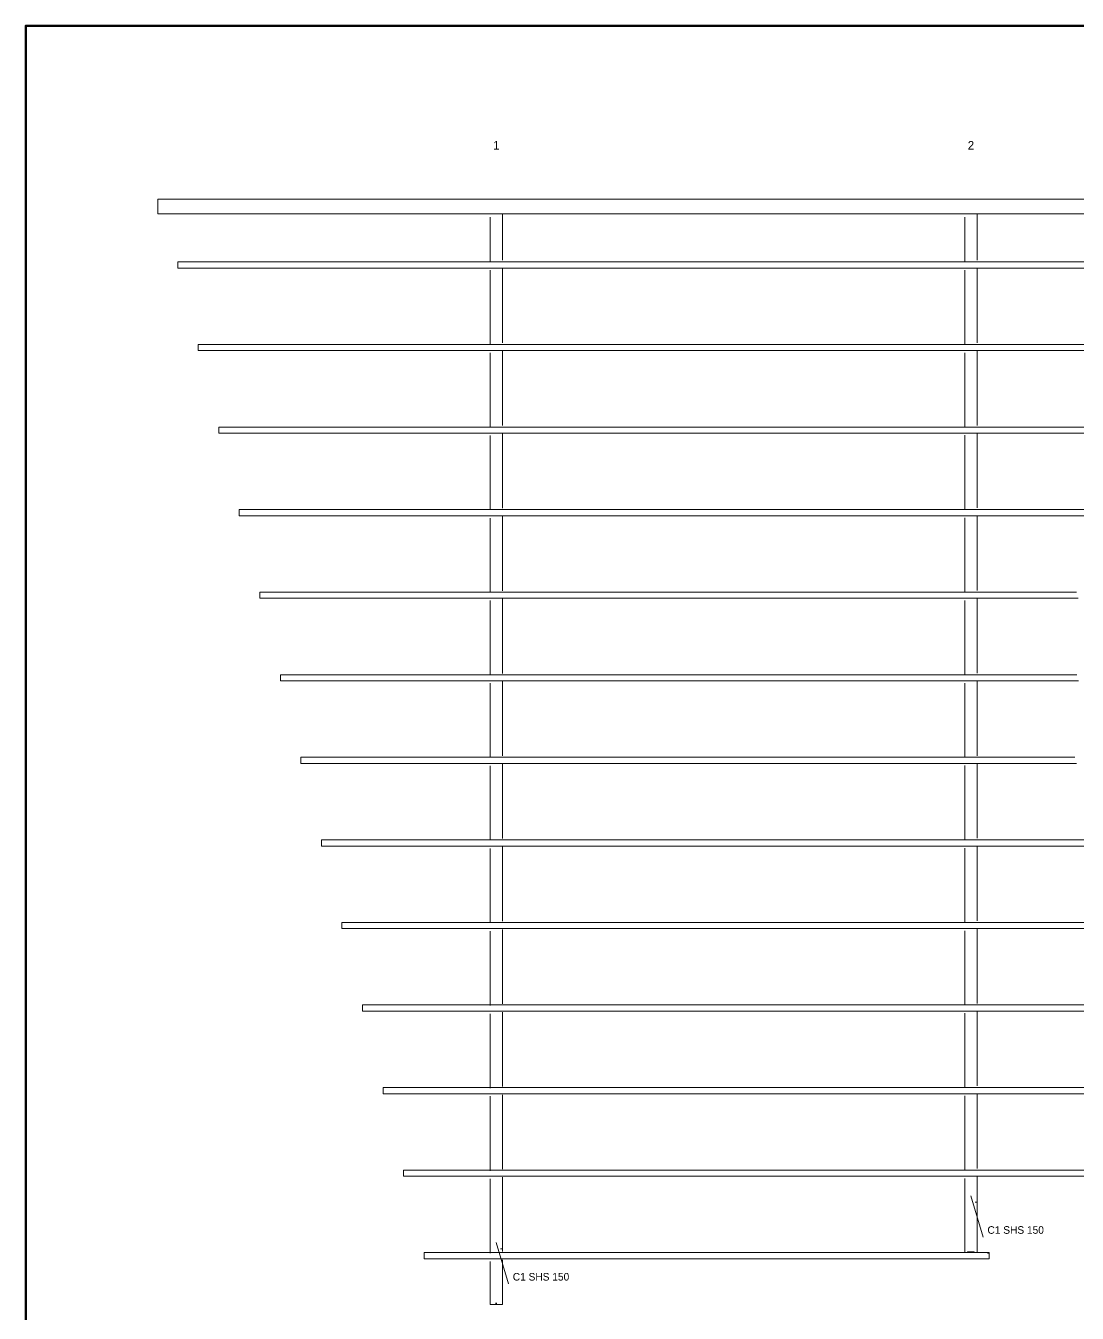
# Model space of a CAD drawing. Header units: metres. Extents: x 10 to 831, y 10 to 584.
# Drawn here: x 10 to 264.8, y 272.1 to 584 of the extents above; entities that cross this region are included whole.
import ezdxf
from ezdxf.enums import TextEntityAlignment as Align

# ---------------------------------------------------------------- set-up
doc = ezdxf.new("R2010")
doc.units = ezdxf.units.M
for name, color, linetype, lineweight in [('FRAME', 7, 'Continuous', 50), ('TXT', 7, 'Continuous', 18), ('VIS', 8, 'Continuous', 13)]:
    doc.layers.add(name, color=color, linetype=linetype, lineweight=lineweight)

msp = doc.modelspace()

# ---------------------------------------------------------------- linework, layer by layer
at = {"layer": 'FRAME'}
msp.add_lwpolyline([(10, 10), (831, 10), (831, 584), (10, 584), (10, 10)], close=True, dxfattribs=at)
at = {"layer": 'TXT'}
for p, q in [((239, 300.564), (242, 290.564)), ((124, 289.23), (127, 279.23))]:
    msp.add_line(p, q, dxfattribs=at)
at = {"layer": 'VIS'}
for p, q in [((784, 542), (42, 542)), ((42, 542), (42, 538.4)), ((42, 542), (42, 542)), ((42, 538.4), (784, 538.4)), ((122.5, 537.5994), (122.5, 526.7926)), ((125.5, 527.1928), (125.5, 538.4)), ((237.5, 537.5998), (237.5, 526.7984)), ((240.5, 527.1984), (240.5, 538.4)), ((782.872, 526.8), (46.812, 526.8)), ((46.812, 526.8), (46.812, 525.3)), ((46.812, 526.8), (46.812, 526.8)), ((46.812, 525.3), (782.872, 525.3)), ((122.5, 524.7912), (122.5, 506.7796)), ((125.5, 507.18), (125.5, 525.1914)), ((237.5, 524.798), (237.5, 506.7954)), ((240.5, 507.1956), (240.5, 525.1982)), ((781.564, 506.8), (51.788, 506.8)), ((51.788, 506.8), (51.788, 505.3)), ((51.788, 506.8), (51.788, 506.8)), ((51.788, 505.3), (781.564, 505.3)), ((122.5, 504.7784), (122.5, 486.7668)), ((125.5, 487.167), (125.5, 505.1786)), ((237.5, 504.7952), (237.5, 486.7926)), ((240.5, 487.1926), (240.5, 505.1952)), ((780.256, 486.8), (56.762, 486.8)), ((56.762, 486.8), (56.762, 485.3)), ((56.762, 486.8), (56.762, 486.8)), ((56.762, 485.3), (56.762, 486.05)), ((56.762, 485.3), (56.762, 486.05)), ((780.256, 485.3), (56.762, 485.3)), ((56.762, 485.3), (780.256, 485.3)), ((56.762, 485.3), (56.762, 485.3)), ((780.256, 485.3), (56.762, 485.3)), ((56.762, 485.3), (780.256, 485.3)), ((56.762, 485.3), (56.762, 485.3)), ((122.5, 484.7654), (122.5, 466.7538)), ((125.5, 467.1542), (125.5, 485.1658)), ((237.5, 484.7924), (237.5, 466.7898)), ((240.5, 467.1898), (240.5, 485.1924)), ((400.5536, 466.8), (61.736, 466.8)), ((61.736, 466.8), (61.736, 465.3)), ((61.736, 466.8), (61.736, 466.8)), ((61.736, 465.3), (61.736, 466.05)), ((61.736, 465.3), (61.736, 466.05)), ((400.5536, 465.3), (61.736, 465.3)), ((61.736, 465.3), (400.5536, 465.3)), ((61.736, 465.3), (61.736, 465.3)), ((400.5536, 465.3), (61.736, 465.3)), ((61.736, 465.3), (400.5536, 465.3)), ((61.736, 465.3), (61.736, 465.3)), ((122.5, 464.7526), (122.5, 446.741)), ((125.5, 447.1412), (125.5, 465.1528)), ((237.5, 464.7896), (237.5, 446.787)), ((240.5, 447.187), (240.5, 465.1896)), ((264.5504, 446.8), (66.712, 446.8)), ((66.712, 446.8), (66.712, 445.3)), ((66.712, 446.8), (66.712, 446.8)), ((66.712, 445.3), (66.712, 446.05)), ((66.712, 445.3), (66.712, 446.05)), ((264.5504, 445.3), (66.712, 445.3)), ((66.712, 445.3), (264.9508, 445.3)), ((66.712, 445.3), (66.712, 445.3)), ((264.5504, 445.3), (66.712, 445.3)), ((66.712, 445.3), (264.9508, 445.3)), ((66.712, 445.3), (66.712, 445.3)), ((122.5, 444.7398), (122.5, 426.7282)), ((125.5, 427.1284), (125.5, 445.14)), ((237.5, 444.7866), (237.5, 426.7842)), ((240.5, 427.1842), (240.5, 445.1868)), ((264.6738, 426.8), (71.686, 426.8)), ((71.686, 426.8), (71.686, 425.3)), ((71.686, 426.8), (71.686, 426.8)), ((71.686, 425.3), (71.686, 426.05)), ((71.686, 425.3), (71.686, 426.05)), ((264.6738, 425.3), (71.686, 425.3)), ((71.686, 425.3), (265.0742, 425.3)), ((71.686, 425.3), (71.686, 425.3)), ((264.6738, 425.3), (71.686, 425.3)), ((71.686, 425.3), (265.0742, 425.3)), ((71.686, 425.3), (71.686, 425.3)), ((122.5, 424.7268), (122.5, 406.7152)), ((125.5, 407.1156), (125.5, 425.127)), ((237.5, 424.7838), (237.5, 406.7812)), ((240.5, 407.1814), (240.5, 425.1838)), ((264.1344, 406.8), (76.66, 406.8)), ((76.66, 406.8), (76.66, 405.3)), ((76.66, 406.8), (76.66, 406.8)), ((76.66, 405.3), (76.66, 406.05)), ((76.66, 405.3), (76.66, 406.05)), ((264.1344, 405.3), (76.66, 405.3)), ((76.66, 405.3), (264.535, 405.3)), ((76.66, 405.3), (76.66, 405.3)), ((264.1344, 405.3), (76.66, 405.3)), ((76.66, 405.3), (264.535, 405.3)), ((76.66, 405.3), (76.66, 405.3)), ((122.5, 404.714), (122.5, 386.7024)), ((125.5, 387.1026), (125.5, 405.1142)), ((237.5, 404.781), (237.5, 386.7784)), ((240.5, 387.1784), (240.5, 405.181)), ((240.5, 387.1784), (240.5, 397.1798)), ((393.2752, 386.8), (81.634, 386.8)), ((81.634, 386.8), (81.634, 385.3)), ((81.634, 386.8), (81.634, 386.8)), ((81.634, 385.3), (81.634, 386.05)), ((81.634, 385.3), (81.634, 386.05)), ((393.2752, 385.3), (81.634, 385.3)), ((81.634, 385.3), (393.2752, 385.3)), ((81.634, 385.3), (81.634, 385.3)), ((393.2752, 385.3), (81.634, 385.3)), ((81.634, 385.3), (393.2752, 385.3)), ((81.634, 385.3), (81.634, 385.3)), ((122.5, 384.7012), (122.5, 366.6896)), ((125.5, 367.0898), (125.5, 385.1014)), ((125.5, 367.0898), (125.5, 385.1014)), ((237.5, 384.7782), (237.5, 366.7756)), ((240.5, 367.1756), (240.5, 385.1782)), ((240.5, 367.1756), (240.5, 385.1782)), ((420.6296, 366.8), (86.61, 366.8)), ((86.61, 366.8), (86.61, 365.3)), ((86.61, 366.8), (86.61, 366.8)), ((86.61, 365.3), (86.61, 366.05)), ((86.61, 365.3), (86.61, 366.05)), ((420.6296, 365.3), (86.61, 365.3)), ((86.61, 365.3), (420.6296, 365.3)), ((86.61, 365.3), (86.61, 365.3)), ((420.6296, 365.3), (86.61, 365.3)), ((86.61, 365.3), (420.6296, 365.3)), ((86.61, 365.3), (86.61, 365.3)), ((125.5, 347.0768), (125.5, 365.0884)), ((125.5, 347.0768), (125.5, 365.0884)), ((240.5, 347.1728), (240.5, 365.1754)), ((240.5, 347.1728), (240.5, 365.1754)), ((122.5, 364.6882), (122.5, 346.6766)), ((237.5, 364.7752), (237.5, 346.7728)), ((771.098, 346.8), (91.584, 346.8)), ((91.584, 346.8), (91.584, 345.3)), ((91.584, 346.8), (91.584, 346.8)), ((91.584, 345.3), (91.584, 346.05)), ((91.584, 345.3), (91.584, 346.05)), ((771.098, 345.3), (91.584, 345.3)), ((91.584, 345.3), (771.098, 345.3)), ((91.584, 345.3), (91.584, 345.3)), ((771.098, 345.3), (91.584, 345.3)), ((91.584, 345.3), (771.098, 345.3)), ((91.584, 345.3), (91.584, 345.3)), ((122.5, 344.6754), (122.5, 326.6638)), ((125.5, 327.064), (125.5, 345.0756)), ((125.5, 327.064), (125.5, 345.0756)), ((237.5, 344.7724), (237.5, 326.7698)), ((240.5, 327.17), (240.5, 345.1724)), ((240.5, 327.17), (240.5, 345.1724)), ((649.222, 326.8), (96.558, 326.8)), ((96.558, 326.8), (96.558, 325.3)), ((96.558, 326.8), (96.558, 326.8)), ((96.558, 325.3), (96.558, 326.05)), ((96.558, 325.3), (96.558, 326.05)), ((649.222, 325.3), (96.558, 325.3)), ((96.558, 325.3), (649.222, 325.3)), ((96.558, 325.3), (96.558, 325.3)), ((649.222, 325.3), (96.558, 325.3)), ((96.558, 325.3), (649.222, 325.3)), ((96.558, 325.3), (96.558, 325.3)), ((122.5, 324.6624), (122.5, 306.6508)), ((125.5, 307.0512), (125.5, 325.0628)), ((125.5, 307.0512), (125.5, 325.0628)), ((237.5, 324.7696), (237.5, 306.767)), ((240.5, 307.167), (240.5, 325.1696)), ((240.5, 307.167), (240.5, 325.1696)), ((446.318, 306.8), (101.534, 306.8)), ((101.534, 306.8), (101.534, 305.3)), ((101.534, 306.8), (101.534, 306.8)), ((101.534, 305.3), (101.534, 306.05)), ((101.534, 305.3), (101.534, 306.05)), ((446.318, 305.3), (101.534, 305.3)), ((101.534, 305.3), (446.318, 305.3)), ((101.534, 305.3), (101.534, 305.3)), ((446.318, 305.3), (101.534, 305.3)), ((101.534, 305.3), (446.318, 305.3)), ((101.534, 305.3), (101.534, 305.3)), ((122.5, 304.6496), (122.5, 286.638)), ((125.5, 287.0382), (125.5, 305.0498)), ((125.5, 287.0382), (125.5, 305.0498)), ((237.5, 304.7668), (237.5, 286.7642)), ((240.5, 287.1642), (240.5, 305.1668)), ((240.5, 287.1642), (240.5, 305.1668)), ((240.5, 302.064), (240.5, 299.064)), ((240.5, 302.064), (240.5, 302.064)), ((240.5, 299.064), (240, 299.064)), ((240.5, 299.064), (240.5, 299.064)), ((125.5, 290.73), (125.5, 287.73)), ((125.5, 290.73), (125.5, 290.73)), ((125.5, 287.73), (125, 287.73)), ((125.5, 287.73), (125.5, 287.73)), ((239.8, 287), (238.2, 287)), ((238.2, 287), (238.2, 286.9)), ((238.2, 287), (238.2, 287)), ((239.8, 287), (239.8, 286.9)), ((239.8, 287), (239.8, 287)), ((240.5, 289.5646), (240.5, 286.7642)), ((240.5, 289.5646), (240.5, 286.7642)), ((243.416, 286.8), (106.508, 286.8)), ((106.508, 286.8), (106.508, 285.3)), ((106.508, 286.8), (106.508, 286.8)), ((106.508, 285.3), (106.508, 286.05)), ((106.508, 285.3), (106.508, 286.05)), ((243.416, 285.3), (106.508, 285.3)), ((106.508, 285.3), (243.416, 285.3)), ((106.508, 285.3), (106.508, 285.3)), ((243.416, 285.3), (106.508, 285.3)), ((106.508, 285.3), (243.416, 285.3)), ((106.508, 285.3), (106.508, 285.3)), ((122.5, 284.6366), (122.5, 274.23)), ((125.5, 274.23), (125.5, 285.037)), ((125.5, 274.23), (125.5, 285.037)), ((243.416, 286.8), (243.0156, 286.8)), ((243.416, 286.8), (243.0156, 286.8)), ((243.416, 286.68), (243.0156, 286.68)), ((243.416, 286.8), (243.416, 285.3)), ((243.416, 285.3), (243.416, 286.8)), ((243.416, 286.8), (243.416, 286.8)), ((243.416, 286.8), (243.416, 286.68)), ((243.416, 286.68), (243.416, 286.8)), ((243.416, 286.8), (243.416, 286.8)), ((243.416, 286.8), (243.416, 285.3)), ((243.416, 285.3), (243.416, 286.8)), ((243.416, 286.8), (243.416, 286.8)), ((243.416, 286.68), (243.416, 286.68)), ((243.416, 285.3), (243.416, 285.3)), ((243.416, 285.3), (243.416, 285.3)), ((125.5, 278.2326), (125.5, 274.23)), ((125.5, 278.2326), (125.5, 274.23)), ((122.5, 274.23), (122.5, 274.6302)), ((122.5, 274.23), (122.5, 274.6302)), ((123.929, 274.23), (123.929, 274.6302)), ((124.071, 274.23), (124.071, 274.6302)), ((125.5, 274.23), (122.5, 274.23)), ((122.5, 274.23), (125.5, 274.23)), ((122.5, 274.23), (122.5, 274.23)), ((125.5, 274.23), (122.5, 274.23)), ((122.5, 274.23), (125.5, 274.23)), ((122.5, 274.23), (122.5, 274.23)), ((124.071, 274.23), (123.929, 274.23)), ((123.929, 274.23), (124.071, 274.23)), ((123.929, 274.23), (123.929, 274.23)), ((124.071, 274.23), (124.071, 274.23)), ((125.5, 274.23), (125.5, 274.23)), ((125.5, 274.23), (125.5, 274.23))]:
    msp.add_line(p, q, dxfattribs=at)

# ---------------------------------------------------------------- texts
at = {"layer": 'TXT'}
for s, p in [('1', (124, 554)), ('2', (239, 554))]:
    msp.add_text(s, height=2.08, dxfattribs=at).set_placement(p, align=Align.CENTER)
for p in [(243, 291.364), (128, 280.03)]:
    msp.add_text('C1 SHS 150', height=1.84, dxfattribs=at).set_placement(p)

doc.saveas('drawing.dxf')
